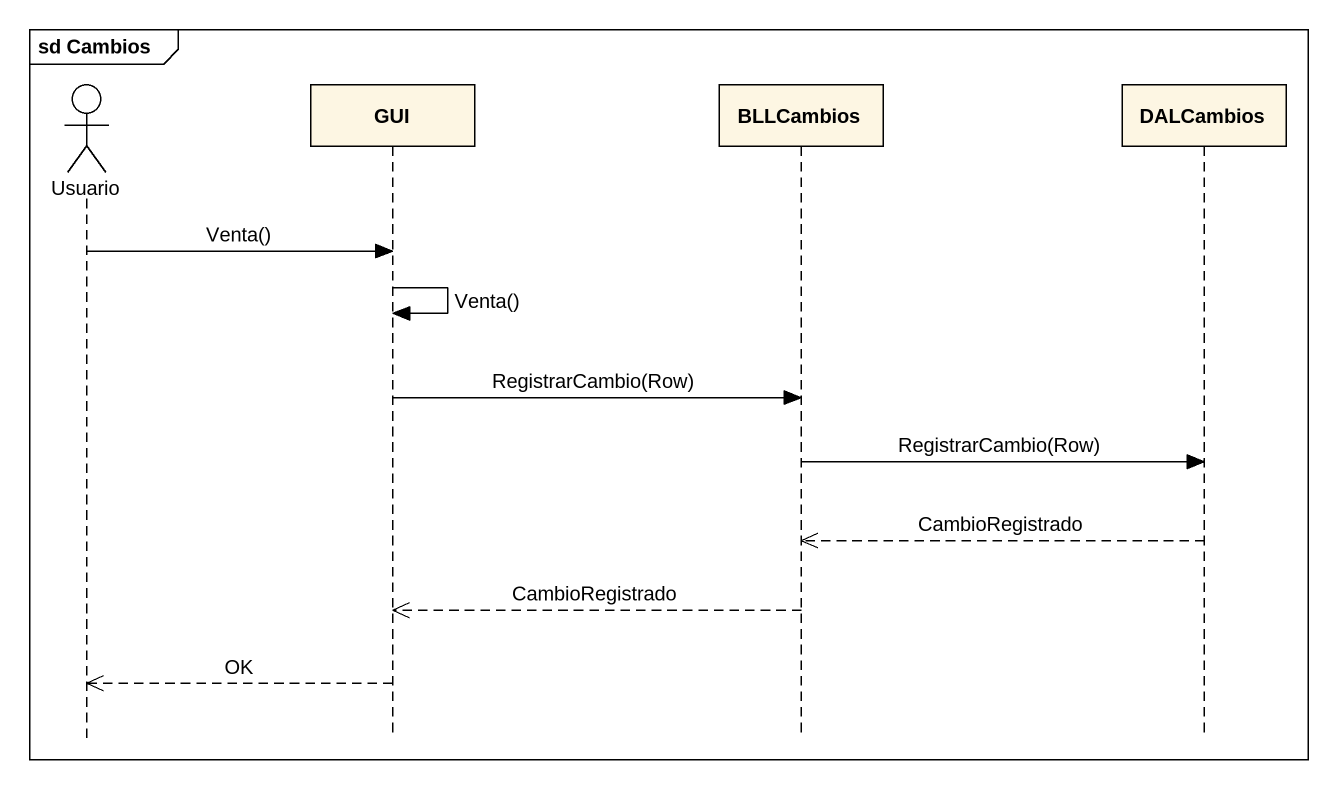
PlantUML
@startuml
mainframe sd Cambios
hide footbox
actor Usuario
participant GUI
participant BLLCambios
participant DALCambios

Usuario -> GUI : Venta()
GUI -> GUI : Venta()
GUI -> BLLCambios : RegistrarCambio(Row)
BLLCambios -> DALCambios : RegistrarCambio(Row)
DALCambios -->> BLLCambios : CambioRegistrado
BLLCambios -->> GUI : CambioRegistrado
GUI -->> Usuario : OK
@enduml
